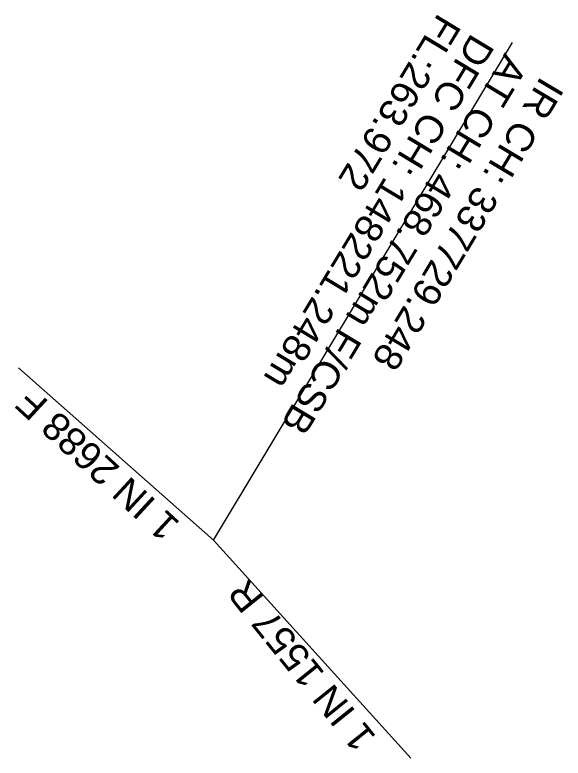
# Model space of a CAD drawing. Header units: metres. Extents: x 592467 to 614288, y 3398001 to 3402649.
# Drawn here: x 613100.1 to 613139.7, y 3400198.8 to 3400252.5 of the extents above; entities that cross this region are included whole.
import ezdxf

# ---------------------------------------------------------------- set-up
doc = ezdxf.new("R2010")
doc.units = ezdxf.units.M
doc.header["$MEASUREMENT"] = 0
doc.layers.add('PROPOSED GRADES IN PLAN', color=10, linetype='Continuous', lineweight=0)
doc.styles.add('Style-Arial', font='arial.ttf')

msp = doc.modelspace()

# ---------------------------------------------------------------- linework, layer by layer
at = {"layer": 'PROPOSED GRADES IN PLAN', "linetype": 'Continuous', "lineweight": 0, "flags": 128}
for points in [[(613114.4099, 3400214.5538), (613136.0018, 3400250.5182)], [(613128.6614, 3400198.7963), (613114.4099, 3400214.5538), (613100.3232, 3400226.9988)]]:
    msp.add_lwpolyline(points, dxfattribs=at)

# ---------------------------------------------------------------- texts
at = {"layer": 'PROPOSED GRADES IN PLAN', "lineweight": 0, "insert": (613133.9018, 3400250.7531), "char_height": 2, "attachment_point": 4, "rotation": 238.84462, "line_spacing_factor": 0.84, "style": 'Style-Arial'}
msp.add_mtext('AT CH: 468.752m F/CSB\\PDFC CH: 148221.248m\\PFL:263.972', dxfattribs=at)
at = {"layer": 'PROPOSED GRADES IN PLAN', "color": 7, "lineweight": 0, "insert": (613138.9221, 3400247.6407), "char_height": 2, "attachment_point": 4, "rotation": 239.11013, "line_spacing_factor": 1.08, "style": 'Style-Arial'}
msp.add_mtext('IR CH: 337729.248', dxfattribs=at)
at = {"layer": 'PROPOSED GRADES IN PLAN', "lineweight": 13, "char_height": 2, "line_spacing_factor": 0.72, "style": 'Style-Arial'}
for s, insert, attachment_point, rotation in [('1 IN 2688 F', (613112.0877, 3400215.8054), 7, 137.35492), ('1 IN 1557 R', (613116.8734, 3400211.9408), 9, 128.89701)]:
    msp.add_mtext(s, dxfattribs=dict(at, insert=insert, attachment_point=attachment_point, rotation=rotation))

doc.saveas('drawing.dxf')
